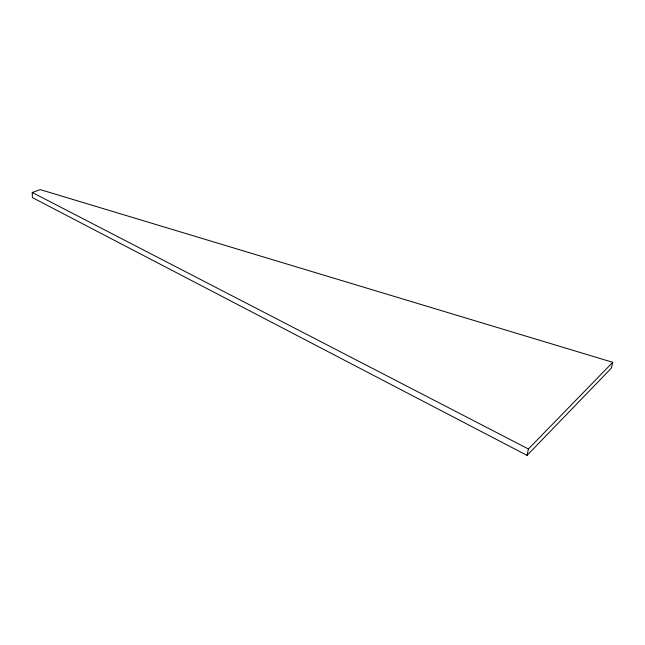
<?xml version="1.0" encoding="UTF-8"?>
<svg xmlns="http://www.w3.org/2000/svg" width="645" height="645" viewBox="0 0 645 645"><rect width="100%" height="100%" fill="white"/><g stroke="black" fill="none" stroke-linecap="round" stroke-linejoin="round"><path stroke-width="0.97" d="M527.062 455.386L528.408 448.985L612.75 362.321L40.264 189.614L32.25 192.476L32.387 197.596L527.062 455.386L611.355 368.126L612.75 362.321M32.25 192.476L528.408 448.985"/></g></svg>
